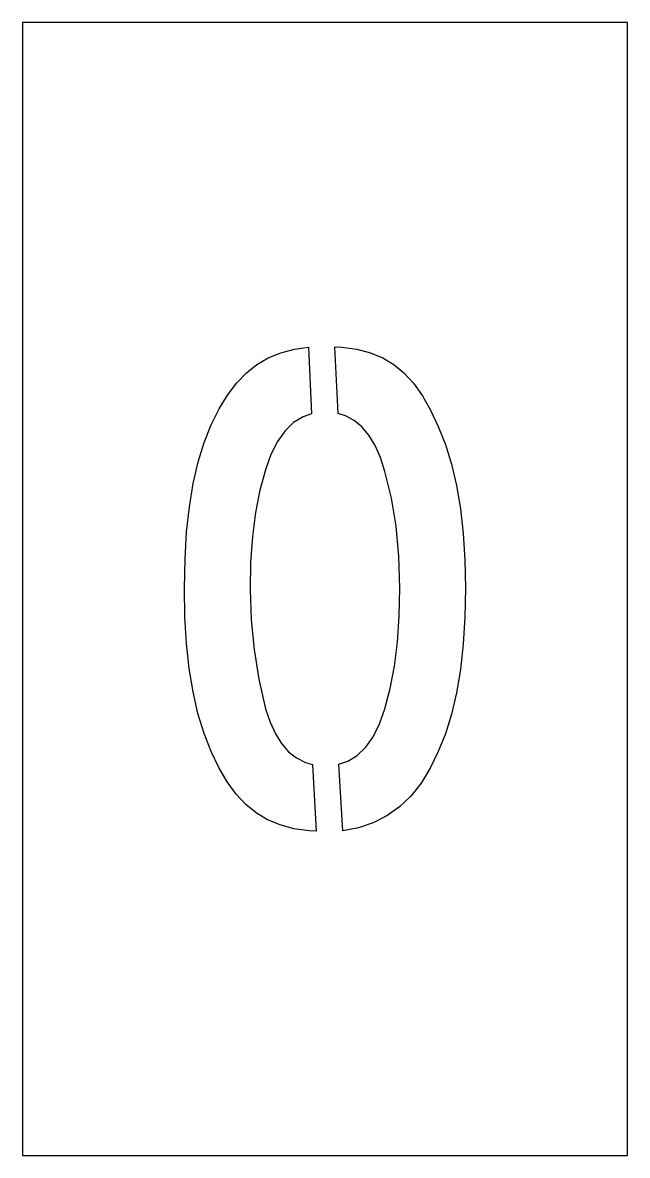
# Model space of a CAD drawing. Header units: inches. Extents: x 0 to 3.74, y 0 to 7.
import ezdxf

# ---------------------------------------------------------------- set-up
doc = ezdxf.new("R2010")
doc.units = ezdxf.units.IN
doc.header["$MEASUREMENT"] = 0
doc.layers.add('CUT', color=1, linetype='Continuous')

msp = doc.modelspace()

# ---------------------------------------------------------------- linework, layer by layer
at = {"layer": 'CUT'}
for points in [[(0, 0), (3.7372, 0), (3.7372, 7), (0, 7)], [(1.6764, 2.0186), (1.5907, 2.0418), (1.513, 2.0743), (1.4432, 2.1161), (1.3794, 2.1684), (1.3199, 2.2326), (1.2644, 2.3086), (1.2131, 2.3964), (1.166, 2.4961), (1.1212, 2.6077), (1.0835, 2.7301), (1.0528, 2.8635), (1.029, 3.0077), (1.0123, 3.1629), (1.0027, 3.3289), (1, 3.5058), (1.0034, 3.6849), (1.0136, 3.8523), (1.0305, 4.0082), (1.0542, 4.1524), (1.0847, 4.285), (1.122, 4.4061), (1.166, 4.5155), (1.2143, 4.613), (1.2666, 4.6988), (1.3229, 4.7731), (1.3832, 4.8358), (1.4476, 4.8868), (1.5178, 4.9276), (1.5954, 4.9593), (1.6805, 4.9819), (1.7668, 4.9946), (1.7855, 4.5816), (1.7344, 4.5647), (1.6747, 4.5283), (1.6216, 4.4773), (1.5749, 4.4117), (1.5347, 4.3316), (1.501, 4.2369), (1.4659, 4.1107), (1.4389, 3.9733), (1.4199, 3.8247), (1.409, 3.665), (1.4061, 3.4942), (1.4121, 3.3101), (1.4298, 3.1265), (1.4595, 2.9431), (1.501, 2.7602), (1.5288, 2.6772), (1.5619, 2.6053), (1.6003, 2.5445), (1.644, 2.4947), (1.693, 2.456), (1.7472, 2.4283), (1.7904, 2.4163), (1.8145, 2.0026), (1.77, 2.0046)], [(2.7061, 3.0035), (2.682, 2.8592), (2.6509, 2.7266), (2.613, 2.6056), (2.5682, 2.4961), (2.5186, 2.392), (2.462, 2.3001), (2.3986, 2.2205), (2.3281, 2.1531), (2.2507, 2.098), (2.1663, 2.0551), (2.075, 2.0245), (1.9781, 2.0064), (1.9542, 2.4169), (2.0092, 2.4351), (2.0683, 2.4712), (2.1208, 2.5218), (2.1668, 2.5868), (2.2062, 2.6662), (2.2391, 2.7602), (2.2722, 2.8856), (2.2979, 3.0229), (2.3163, 3.172), (2.3274, 3.333), (2.331, 3.5058), (2.3253, 3.702), (2.3081, 3.8873), (2.2793, 4.0618), (2.2391, 4.2253), (2.2114, 4.3117), (2.1785, 4.3865), (2.1404, 4.4499), (2.0972, 4.5017), (2.0489, 4.542), (1.9954, 4.5708), (1.949, 4.5844), (1.9303, 4.9974), (1.9729, 4.9955), (2.0649, 4.9819), (2.1491, 4.9593), (2.2254, 4.9276), (2.294, 4.8868), (2.3566, 4.8353), (2.4154, 4.7713), (2.4702, 4.6947), (2.5212, 4.6055), (2.5682, 4.5039), (2.613, 4.3926), (2.6509, 4.2708), (2.682, 4.1387), (2.7061, 3.9961), (2.7234, 3.8431), (2.7337, 3.6796), (2.7372, 3.5058), (2.7337, 3.3267), (2.7234, 3.1593)]]:
    msp.add_lwpolyline(points, close=True, dxfattribs=at)

doc.saveas('drawing.dxf')
